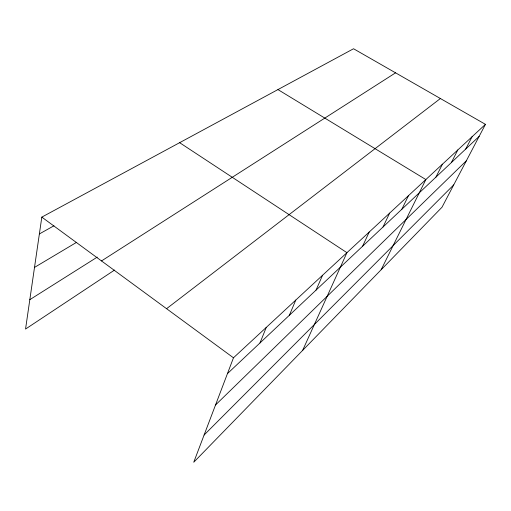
<?xml version="1.0" encoding="UTF-8"?>
<svg xmlns="http://www.w3.org/2000/svg" width="511" height="511" viewBox="0 0 511 511"><rect width="100%" height="100%" fill="white"/><g stroke="black" fill="none" stroke-linecap="round" stroke-linejoin="round"><path stroke-width="0.77" d="M485.45 124.345L233.47 357.802L193.739 462.251L442.015 207.223L485.45 124.345L353.548 48.749L41.819 217.118L25.55 329.058L114.553 270.057M259.99 342.951L266.25 327.436M289.373 315.261L295.792 300.059M316.034 290.127L322.562 275.257M302.633 350.393L346.931 252.683L179.636 142.684M362.586 246.251L369.204 232.045M383.02 226.993L389.644 213.106M401.863 209.229L408.468 195.668M381.149 269.744L425.855 179.559L277.946 89.585M435.921 177.132L442.443 164.191M451.36 162.581L457.818 149.947M465.725 149.04L472.119 136.692M204.093 435.027L453.736 184.861M215.527 404.974L466.339 160.805M227.452 373.624L479.133 136.405M166.567 308.695L440.393 98.521M101.504 260.936L395.571 72.83M29.817 299.676L97.269 257.103M34.512 267.406L76.497 242.386M39.373 233.936L53.962 225.785M41.819 217.118L233.47 357.802"/></g></svg>
